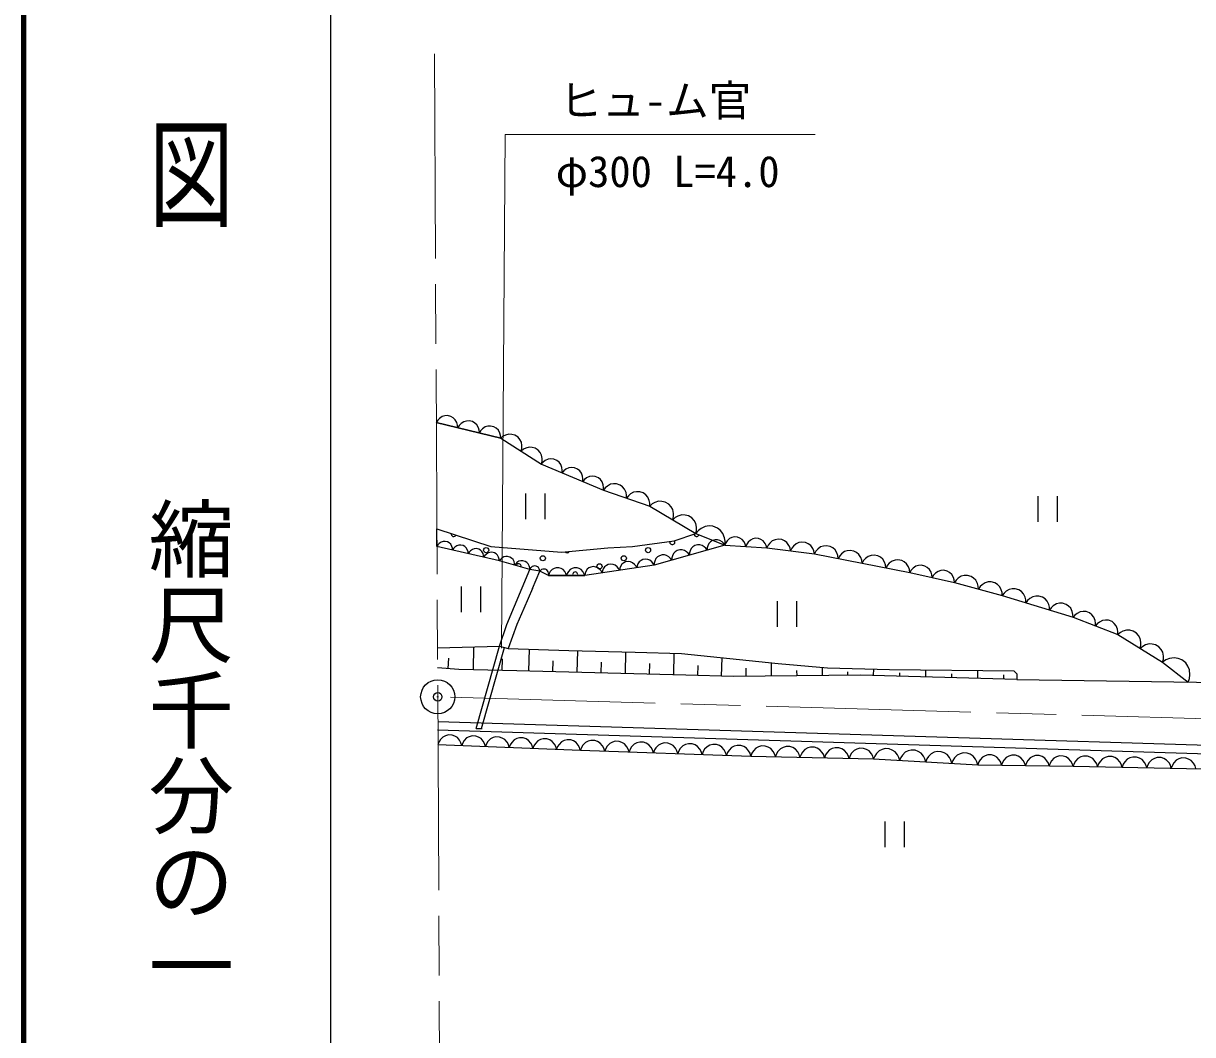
# Model space of a CAD drawing. Units: millimetres, scale not verified. Extents: x 40000 to 680000, y 20000 to 380000.
# Drawn here: x 40000 to 108513, y 259470 to 318713 of the extents above; entities that cross this region are included whole.
import ezdxf
from ezdxf.enums import TextEntityAlignment as Align

# ---------------------------------------------------------------- set-up
doc = ezdxf.new("R2010")
doc.units = ezdxf.units.MM
doc.header["$LTSCALE"] = 1000
doc.header["$PDMODE"] = 32
doc.header["$PDSIZE"] = 500
doc.linetypes.add('CHAIN', pattern=[18.5, 12, -1.5, 3.5, -1.5])
for name, color, linetype, lineweight in [('M-BGD', 7, 'Continuous', 25), ('M-BMK', 2, 'CHAIN', 13), ('M-BMK-SRVR', 3, 'Continuous', 25), ('M-STR-HTXT', 7, 'Continuous', 13), ('M-TTL', 2, 'Continuous', 140), ('M-TTL-BAND', 7, 'Continuous', 25)]:
    doc.layers.add(name, color=color, linetype=linetype, lineweight=lineweight)
doc.layers.add('M-OTRS', color=6, linetype='Continuous')
doc.styles.add('@ＭＳ ゴシック', font='')
doc.styles.add('ＭＳ ゴシック', font='')
doc.styles.get('@ＭＳ ゴシック').set_extended_font_data('@MS Gothic')
doc.styles.get('ＭＳ ゴシック').set_extended_font_data('MS Gothic')

# ---------------------------------------------------------------- blocks, each defined once
blk = doc.blocks.new('BUHIN4')
at = {"layer": 'M-BGD'}
blk.add_lwpolyline([(183, -623), (312, -534), (412, -423), (513, -262), (548, -103), (551, 57), (495, 250), (405, 383), (290, 498), (117, 579), (-25, 615), (-183, 623)], dxfattribs=at)
blk = doc.blocks.new('BUHIN5')
at = {"layer": 'M-BGD'}
blk.add_lwpolyline([(-33, -704), (131, -659), (272, -581), (434, -451), (525, -300), (586, -137), (596, 81), (551, 249), (474, 408), (326, 552), (193, 640), (33, 704)], dxfattribs=at)
blk = doc.blocks.new('BUHIN6')
at = {"layer": 'M-BGD'}
blk.add_lwpolyline([(83, -652), (227, -584), (344, -490), (472, -344), (532, -191), (561, -31), (535, 171), (467, 318), (370, 452), (210, 561), (73, 619), (-83, 652)], dxfattribs=at)
blk = doc.blocks.new('BUHIN7')
at = {"layer": 'M-BGD'}
blk.add_lwpolyline([(137, -703), (289, -619), (409, -508), (537, -340), (591, -169), (612, 6), (569, 224), (484, 379), (370, 517), (188, 624), (35, 678), (-137, 703)], dxfattribs=at)
blk = doc.blocks.new('BUHIN8')
at = {"layer": 'M-BGD'}
blk.add_lwpolyline([(-10, -788), (172, -731), (327, -638), (502, -487), (599, -315), (660, -130), (663, 114), (606, 300), (514, 474), (342, 630), (190, 722), (10, 788)], dxfattribs=at)
blk = doc.blocks.new('BUHIN10')
at = {"layer": 'M-BGD'}
blk.add_lwpolyline([(271, -553), (377, -449), (453, -330), (522, -163), (528, -9), (506, 142), (422, 313), (317, 423), (192, 512), (17, 560), (-122, 571), (-271, 553)], dxfattribs=at)
blk = doc.blocks.new('BUHIN11')
at = {"layer": 'M-BGD'}
blk.add_lwpolyline([(276, -647), (404, -535), (497, -404), (586, -217), (603, -41), (586, 132), (501, 332), (388, 464), (249, 573), (53, 638), (-105, 659), (-276, 647)], dxfattribs=at)
blk = doc.blocks.new('BUHIN12')
at = {"layer": 'M-BGD'}
blk.add_lwpolyline([(230, -674), (368, -570), (472, -444), (575, -262), (605, -87), (602, 89), (530, 298), (426, 439), (294, 559), (101, 640), (-57, 673), (-230, 674)], dxfattribs=at)
blk = doc.blocks.new('BUHIN13')
at = {"layer": 'M-BGD'}
blk.add_lwpolyline([(200, -642), (333, -548), (434, -432), (536, -263), (569, -97), (570, 68), (508, 267), (413, 403), (292, 521), (112, 602), (-36, 637), (-200, 642)], dxfattribs=at)
blk = doc.blocks.new('BUHIN14')
at = {"layer": 'M-BGD'}
blk.add_lwpolyline([(184, -700), (332, -605), (446, -485), (564, -308), (608, -132), (617, 46), (560, 263), (464, 414), (339, 546), (149, 642), (-9, 687), (-184, 700)], dxfattribs=at)
blk = doc.blocks.new('BUHIN15')
at = {"layer": 'M-BGD'}
blk.add_lwpolyline([(163, -705), (312, -614), (430, -498), (554, -325), (602, -150), (617, 27), (567, 246), (476, 399), (355, 535), (169, 636), (12, 686), (-163, 705)], dxfattribs=at)
blk = doc.blocks.new('BUHIN16')
at = {"layer": 'M-BGD'}
blk.add_lwpolyline([(108, -695), (260, -618), (383, -514), (515, -354), (574, -188), (601, -17), (567, 199), (490, 354), (382, 494), (208, 606), (60, 665), (-108, 695)], dxfattribs=at)
blk = doc.blocks.new('BUHIN17')
at = {"layer": 'M-BGD'}
blk.add_lwpolyline([(-20, -769), (158, -716), (311, -628), (484, -482), (581, -315), (643, -136), (649, 102), (596, 285), (508, 456), (343, 611), (196, 703), (20, 769)], dxfattribs=at)
blk = doc.blocks.new('BUHIN19')
at = {"layer": 'M-BGD'}
blk.add_lwpolyline([(388, -375), (445, -258), (471, -137), (478, 21), (438, 150), (375, 267), (255, 384), (136, 443), (5, 479), (-153, 467), (-270, 434), (-388, 375)], dxfattribs=at)
blk = doc.blocks.new('BUHIN20')
at = {"layer": 'M-BGD'}
blk.add_lwpolyline([(318, -403), (387, -299), (427, -189), (454, -40), (432, 86), (388, 205), (289, 330), (184, 401), (66, 451), (-85, 460), (-200, 444), (-318, 403)], dxfattribs=at)
blk = doc.blocks.new('BUHIN21')
at = {"layer": 'M-BGD'}
blk.add_lwpolyline([(265, -458), (350, -363), (408, -256), (457, -109), (454, 24), (426, 151), (344, 293), (247, 381), (134, 450), (-18, 481), (-138, 483), (-265, 458)], dxfattribs=at)
blk = doc.blocks.new('BUHIN24')
at = {"layer": 'M-BGD'}
blk.add_lwpolyline([(112, -448), (207, -389), (281, -313), (358, -201), (387, -89), (394, 25), (359, 164), (299, 261), (221, 346), (100, 409), (0, 438), (-112, 448)], dxfattribs=at)
blk = doc.blocks.new('BUHIN25')
at = {"layer": 'M-BGD'}
blk.add_lwpolyline([(137, -449), (230, -384), (301, -304), (373, -186), (397, -71), (399, 45), (356, 185), (290, 280), (206, 362), (81, 420), (-22, 445), (-137, 449)], dxfattribs=at)
blk = doc.blocks.new('BUHIN80')
at = {"layer": 'M-BGD'}
blk.add_lwpolyline([(323, -616), (441, -496), (522, -359), (595, -167), (597, 7), (568, 176), (467, 367), (345, 488), (200, 584), (2, 633), (-156, 641), (-323, 616)], dxfattribs=at)
blk = doc.blocks.new('BUHIN81')
at = {"layer": 'M-BGD'}
blk.add_lwpolyline([(336, -630), (456, -505), (538, -364), (611, -168), (613, 11), (581, 185), (477, 380), (351, 503), (201, 601), (-3, 650), (-164, 657), (-336, 630)], dxfattribs=at)
blk = doc.blocks.new('BUHIN82')
at = {"layer": 'M-BGD'}
blk.add_lwpolyline([(345, -632), (465, -505), (546, -362), (618, -163), (618, 18), (584, 192), (477, 388), (349, 510), (197, 608), (-9, 655), (-172, 661), (-345, 632)], dxfattribs=at)
blk = doc.blocks.new('BUHIN83')
at = {"layer": 'M-BGD'}
blk.add_lwpolyline([(345, -681), (475, -551), (567, -402), (649, -193), (655, -2), (625, 184), (519, 395), (387, 529), (229, 638), (12, 695), (-160, 706), (-345, 681)], dxfattribs=at)
blk = doc.blocks.new('BUHIN84')
at = {"layer": 'M-BGD'}
blk.add_lwpolyline([(340, -610), (455, -486), (533, -347), (601, -153), (599, 22), (565, 191), (460, 380), (334, 498), (186, 592), (-15, 636), (-173, 640), (-340, 610)], dxfattribs=at)
blk = doc.blocks.new('BUHIN85')
at = {"layer": 'M-BGD'}
blk.add_lwpolyline([(348, -630), (467, -503), (548, -360), (619, -160), (618, 20), (583, 194), (475, 390), (346, 512), (194, 609), (-12, 655), (-175, 660), (-348, 630)], dxfattribs=at)
blk = doc.blocks.new('BUHIN210')
at = {"color": 7, "linetype": 'Continuous', "lineweight": 25}
for p, q in [((911, 248), (-478, 815)), ((-913, -251), (476, -818))]:
    blk.add_line(p, q, dxfattribs=at)

msp = doc.modelspace()

# ---------------------------------------------------------------- linework, layer by layer
at = {"layer": 'M-BGD'}
for p, q in [((64195, 295334), (67979, 294415)), ((67979, 294415), (64195, 295334)), ((67979, 294415), (70350, 292891)), ((70350, 292891), (73990, 291367)), ((73990, 291367), (76700, 290436)), ((76700, 290436), (79409, 288827)), ((64233, 288070), (64228, 289092)), ((64228, 289092), (67386, 288065)), ((78139, 288404), (79409, 288827)), ((79409, 288827), (81102, 288150)), ((79409, 288827), (81102, 288150)), ((67894, 287219), (64233, 288070)), ((67386, 288065), (71535, 287727)), ((71535, 287727), (74244, 287981)), ((74244, 287981), (75684, 288065)), ((75684, 288065), (78139, 288404)), ((81102, 288150), (76954, 286965)), ((81102, 288150), (83558, 287981)), ((83558, 287981), (86352, 287642)), ((69672, 286711), (67894, 287219)), ((86352, 287642), (91940, 286541)), ((68335, 283501), (69672, 286711)), ((70265, 286626), (69672, 286711)), ((69842, 285610), (70265, 286626)), ((70773, 286372), (70265, 286626)), ((76954, 286965), (72890, 286372)), ((91940, 286541), (94564, 285949)), ((72890, 286372), (70773, 286372)), ((70773, 286372), (72890, 286372)), ((94564, 285949), (97358, 285187)), ((69842, 285610), (69334, 284425)), ((97358, 285187), (101507, 283917)), ((69334, 284425), (68910, 283493)), ((101507, 283917), (104132, 282901)), ((67894, 282223), (68335, 283501)), ((68910, 283493), (68406, 282081)), ((104132, 282901), (106756, 281292)), ((64264, 282139), (67894, 282223)), ((66370, 280848), (66404, 282189)), ((66540, 277397), (67894, 282223)), ((66851, 277397), (68182, 282142)), ((67894, 282223), (68182, 282142)), ((67894, 282223), (68406, 282081)), ((68182, 282142), (68406, 282081)), ((68406, 282081), (71958, 281969)), ((69617, 280766), (69650, 282042)), ((71958, 281969), (75853, 281885)), ((72447, 280694), (72480, 281958)), ((75278, 280621), (75310, 281897)), ((75853, 281885), (78562, 281800)), ((78108, 280549), (78140, 281814)), ((78562, 281800), (84235, 281207)), ((65524, 280869), (64270, 280952)), ((64897, 280911), (64938, 281533)), ((68063, 280806), (68080, 281486)), ((71032, 280730), (71048, 281364)), ((73863, 280657), (73879, 281293)), ((76693, 280585), (76709, 281221)), ((79514, 280509), (79532, 281103)), ((80911, 280467), (80944, 281551)), ((82355, 280454), (82349, 280930)), ((83845, 280471), (83836, 281249)), ((84235, 281207), (87114, 280953)), ((86825, 280505), (86820, 280979)), ((87114, 280953), (90754, 280869)), ((106756, 281292), (108245, 280124)), ((68910, 280784), (65524, 280869)), ((78816, 280530), (68910, 280784)), ((81610, 280445), (78816, 280530)), ((89061, 280530), (81610, 280445)), ((85335, 280488), (85331, 280799)), ((88315, 280522), (88313, 280724)), ((98205, 280276), (89061, 280530)), ((89823, 280509), (89833, 280891)), ((90754, 280869), (98036, 280784)), ((91347, 280467), (91352, 280665)), ((92871, 280425), (92882, 280845)), ((94395, 280382), (94401, 280605)), ((95919, 280340), (95932, 280809)), ((97443, 280298), (97449, 280544)), ((98036, 280784), (98205, 280615)), ((98205, 280615), (98205, 280276)), ((98205, 280276), (120472, 279937)), ((64286, 277820), (127330, 275873)), ((64271, 277321), (127314, 275374)), ((66540, 277397), (66878, 277397)), ((64293, 276466), (72636, 276127)), ((72636, 276127), (82626, 275789)), ((82626, 275789), (89823, 275619)), ((89823, 275619), (95919, 275281)), ((95919, 275281), (101507, 275196)), ((101507, 275196), (110143, 275027))]:
    msp.add_line(p, q, dxfattribs=at)
for points in [[(81102, 288150), (81116, 288371), (81080, 288576), (80990, 288828), (80844, 289005), (80671, 289148), (80408, 289252), (80184, 289269), (79957, 289241), (79717, 289121), (79554, 288995), (79409, 288827)], [(70265, 286626), (70252, 286698), (70225, 286761), (70176, 286834), (70116, 286879), (70050, 286911), (69958, 286925), (69885, 286912), (69815, 286886), (69747, 286829), (69705, 286776), (69672, 286711)], [(70773, 286372), (70783, 286440), (70777, 286505), (70755, 286586), (70715, 286644), (70665, 286693), (70586, 286733), (70517, 286743), (70445, 286741), (70368, 286710), (70314, 286675), (70265, 286626)], [(108245, 280124), (108323, 280339), (108348, 280554), (108331, 280832), (108237, 281050), (108106, 281243), (107876, 281424), (107657, 281506), (107423, 281545), (107149, 281495), (106949, 281417), (106756, 281292)]]:
    msp.add_lwpolyline(points, dxfattribs=at)
for centre, radius in [((67117, 287853), 150), ((76604, 287853), 150), ((70437, 287379), 150), ((75181, 287379), 150), ((73757, 286904), 150), ((64279, 279260), 22.5)]:
    msp.add_circle(centre, radius, dxfattribs=at)
for centre, start, end in [((65219, 288802), 173.83437, 330.1639), ((79450, 288802), 183.99128, 341.5022), ((71860, 287853), 224.46871, 326.24442), ((78027, 288327), 163.8537, 32.99428), ((69014, 286904), 342.20762, 165.90118), ((72334, 286430), 337.4378, 202.5622)]:
    msp.add_arc(centre, 150, start, end, dxfattribs=at)
at = {"layer": 'M-BMK'}
for p, q in [((64084, 316937), (64507, 235262)), ((65028, 279239), (197179, 275450))]:
    msp.add_line(p, q, dxfattribs=at)
at = {"layer": 'M-BMK-SRVR'}
msp.add_circle((64279, 279260), 1000, dxfattribs=at)
at = {"layer": 'M-OTRS'}
msp.add_point((64279, 279260), dxfattribs=at)
at = {"layer": 'M-STR-HTXT'}
for p, q in [((68233, 312195), (68022, 282106)), ((86402, 312195), (68233, 312195))]:
    msp.add_line(p, q, dxfattribs=at)
at = {"layer": 'M-TTL'}
msp.add_line((40000, 380000), (40000, 20000), dxfattribs=at)
at = {"layer": 'M-TTL-BAND'}
msp.add_line((58000, 370000), (58000, 20000), dxfattribs=at)

# ---------------------------------------------------------------- block references
at = {"rotation": 59.98837}
for name, p in [('BUHIN4', (64826, 295181)), ('BUHIN4', (66087, 294875)), ('BUHIN4', (67348, 294569)), ('BUHIN5', (68571, 294034)), ('BUHIN5', (69757, 293272)), ('BUHIN6', (70956, 292637)), ('BUHIN6', (72170, 292129)), ('BUHIN6', (73383, 291621)), ('BUHIN7', (74667, 291135)), ('BUHIN7', (76022, 290669)), ('BUHIN8', (77377, 290034)), ('BUHIN8', (78731, 289230)), ('BUHIN25', (64691, 287964)), ('BUHIN19', (80583, 288002)), ('BUHIN10', (81716, 288108)), ('BUHIN10', (82944, 288024)), ('BUHIN11', (84256, 287897)), ('BUHIN11', (85653, 287727)), ('BUHIN25', (65606, 287751)), ('BUHIN25', (66521, 287539)), ('BUHIN25', (67436, 287326)), ('BUHIN19', (77472, 287114)), ('BUHIN19', (78509, 287410)), ('BUHIN19', (79546, 287706)), ('BUHIN12', (87050, 287505)), ('BUHIN12', (88447, 287230)), ('BUHIN12', (89844, 286954)), ('BUHIN24', (68338, 287092)), ('BUHIN24', (69227, 286838)), ('BUHIN20', (73398, 286447)), ('BUHIN20', (74414, 286595)), ('BUHIN20', (75430, 286743)), ('BUHIN20', (76446, 286891)), ('BUHIN12', (91241, 286679)), ('BUHIN13', (92596, 286393)), ('BUHIN21', (71302, 286372)), ('BUHIN21', (72360, 286372)), ('BUHIN13', (93908, 286097)), ('BUHIN14', (95262, 285759)), ('BUHIN14', (96659, 285378)), ('BUHIN15', (98049, 284976)), ('BUHIN15', (99432, 284552)), ('BUHIN15', (100815, 284129)), ('BUHIN16', (102163, 283663)), ('BUHIN16', (103475, 283155)), ('BUHIN17', (104788, 282499)), ('BUHIN17', (106100, 281695)), ('BUHIN80', (64988, 276438)), ('BUHIN80', (66379, 276382)), ('BUHIN80', (67769, 276325)), ('BUHIN80', (69160, 276269)), ('BUHIN80', (70550, 276212)), ('BUHIN80', (71940, 276156)), ('BUHIN81', (73349, 276103)), ('BUHIN81', (74776, 276055)), ('BUHIN81', (76203, 276007)), ('BUHIN81', (77631, 275958)), ('BUHIN81', (79058, 275910)), ('BUHIN81', (80485, 275862)), ('BUHIN81', (81912, 275814)), ('BUHIN82', (83345, 275772)), ('BUHIN82', (84785, 275738)), ('BUHIN82', (86224, 275704)), ('BUHIN82', (87663, 275670)), ('BUHIN82', (89103, 275636)), ('BUHIN83', (90585, 275577)), ('BUHIN83', (92109, 275493)), ('BUHIN83', (93633, 275408)), ('BUHIN83', (95157, 275324)), ('BUHIN84', (96617, 275271)), ('BUHIN84', (98014, 275250)), ('BUHIN84', (99411, 275228)), ('BUHIN84', (100808, 275207)), ('BUHIN85', (102226, 275182)), ('BUHIN85', (103666, 275154)), ('BUHIN85', (105105, 275126)), ('BUHIN85', (106544, 275098)), ('BUHIN85', (107984, 275070))]:
    msp.add_blockref(name, p, dxfattribs=at)
at = {"layer": 'M-BGD', "rotation": 292.19663}
for p in [(69992, 290426), (100018, 290265), (66237, 284963), (84743, 284111), (91062, 271199)]:
    msp.add_blockref('BUHIN210', p, dxfattribs=at)

# ---------------------------------------------------------------- texts
at = {"layer": 'M-STR-HTXT', "style": 'ＭＳ ゴシック'}
for s, p in [('ヒュ-ム官', (71409, 312727)), ('φ300 L=4.0', (71192, 308572))]:
    msp.add_text(s, height=1833, dxfattribs=at).set_placement(p, align=Align.BOTTOM_LEFT)
at = {"layer": 'M-TTL-BAND', "style": '@ＭＳ ゴシック', "width": 1.4}
msp.add_text('平  面  図', height=3666, rotation=270, dxfattribs=at).set_placement((49777, 306475), align=Align.MIDDLE_RIGHT)
at = {"layer": 'M-TTL-BAND', "style": '@ＭＳ ゴシック'}
msp.add_text('縮尺千分の一', height=3666, rotation=270, dxfattribs=at).set_placement((49777, 261030), align=Align.MIDDLE_RIGHT)

doc.saveas('drawing.dxf')
